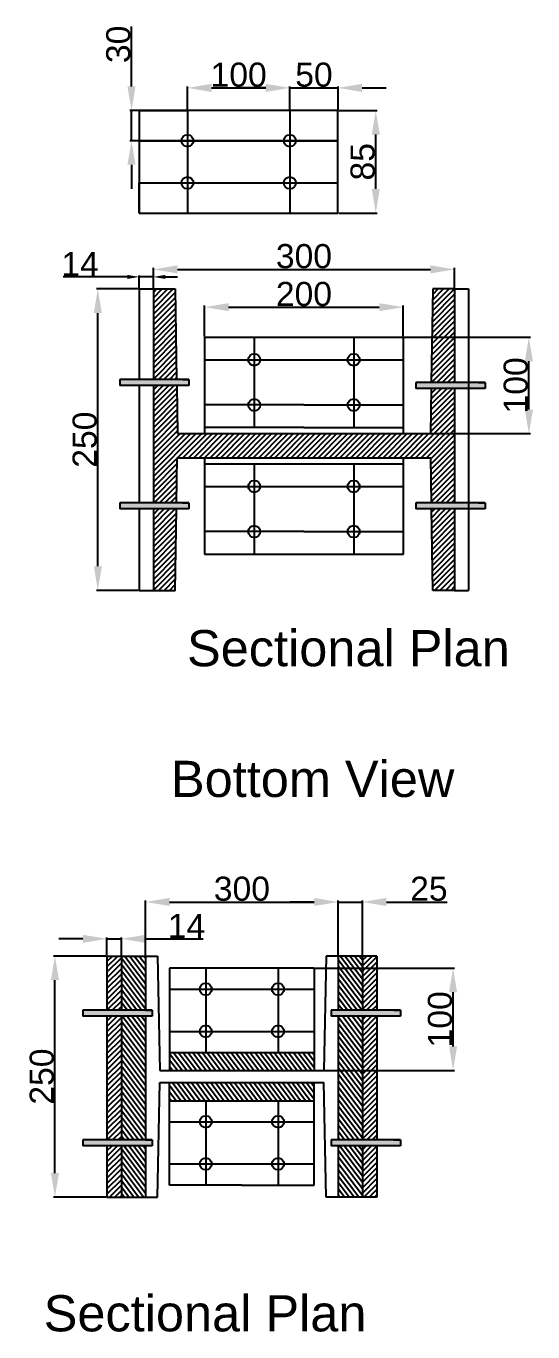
# Model space of a CAD drawing. Header units: millimetres. Extents: x 494 to 1959, y 251 to 1334.
# Drawn here: x 1538 to 1959, y 251 to 1334 of the extents above; entities that cross this region are included whole.
import ezdxf

# ---------------------------------------------------------------- set-up
doc = ezdxf.new("R2010")
doc.units = ezdxf.units.MM
doc.styles.get("Standard").update_dxf_attribs({"font": 'arial.ttf'})
doc.dimstyles.new('ISO-25', dxfattribs={"dimtxt": 2.5, "dimasz": 2.5, "dimexe": 1.25, "dimexo": 0.625, "dimtad": 1, "dimtxsty": 'Standard', "dimcen": 2.5, "dimadec": 0, "dimazin": 0, "dimtfac": 1, "dimtmove": 0, "dimatfit": 3, "dimfxl": 1, "dimarcsym": 0})
pattern_1 = [(45, (-994.0564, -869.1528), (-2.245064, 2.245064), [])]
pattern_2 = [(127, (-994.0564, -869.1528), (-2.5356677, -1.9107627), [])]

# ---------------------------------------------------------------- blocks, each defined once
blk = doc.blocks.new('*D79')
at = {"color": 0, "lineweight": -2, "transparency": 16777216}
for p, q in [((1672.2, 1264.8), (1672.2, 1284.2)), ((1692.2, 1283), (1737.2, 1283)), ((1757.2, 1264.8), (1757.2, 1284.2))]:
    blk.add_line(p, q, dxfattribs=at)
at = {"color": 0, "transparency": 16777216}
for points in [[(1692.2, 1286.3), (1692.2, 1279.6), (1672.2, 1283)], [(1737.2, 1286.3), (1737.2, 1279.6), (1757.2, 1283)]]:
    blk.add_solid(points, dxfattribs=at)
at = {"layer": 'Defpoints', "color": 0, "transparency": 16777216}
for p in [(1757.2, 1283), (1672.2, 1264.2), (1757.2, 1264.2)]:
    blk.add_point(p, dxfattribs=at)
at = {"color": 0, "transparency": 16777216, "insert": (1714.7, 1293.8), "char_height": 20, "attachment_point": 5}
blk.add_mtext('100', dxfattribs=at)
blk = doc.blocks.new('*D80')
at = {"color": 0, "lineweight": -2, "transparency": 16777216}
for p, q in [((1737.2, 1283), (1717.2, 1283)), ((1757.2, 1264.8), (1757.2, 1284.2)), ((1757.2, 1283), (1797.2, 1283)), ((1797.2, 1264.8), (1797.2, 1284.2)), ((1817.2, 1283), (1837.2, 1283))]:
    blk.add_line(p, q, dxfattribs=at)
at = {"color": 0, "transparency": 16777216}
for points in [[(1737.2, 1286.3), (1737.2, 1279.6), (1757.2, 1283)], [(1817.2, 1286.3), (1817.2, 1279.6), (1797.2, 1283)]]:
    blk.add_solid(points, dxfattribs=at)
at = {"layer": 'Defpoints', "color": 0, "transparency": 16777216}
for p in [(1797.2, 1283), (1757.2, 1264.2), (1797.2, 1264.2)]:
    blk.add_point(p, dxfattribs=at)
at = {"color": 0, "transparency": 16777216, "insert": (1777.2, 1293.8), "char_height": 20, "attachment_point": 5}
blk.add_mtext('50', dxfattribs=at)
blk = doc.blocks.new('*D81')
at = {"color": 0, "lineweight": -2, "transparency": 16777216}
for p, q in [((1625.8, 1284.2), (1625.8, 1334)), ((1796.5, 1264.2), (1624.5, 1264.2)), ((1625.8, 1239.2), (1625.8, 1264.2)), ((1796.5, 1239.2), (1624.5, 1239.2)), ((1625.8, 1219.2), (1625.8, 1199.2))]:
    blk.add_line(p, q, dxfattribs=at)
at = {"color": 0, "transparency": 16777216}
for points in [[(1622.4, 1284.2), (1629.1, 1284.2), (1625.8, 1264.2)], [(1622.4, 1219.2), (1629.1, 1219.2), (1625.8, 1239.2)]]:
    blk.add_solid(points, dxfattribs=at)
at = {"layer": 'Defpoints', "color": 0, "transparency": 16777216}
for p in [(1625.8, 1264.2), (1797.2, 1264.2), (1797.2, 1239.2)]:
    blk.add_point(p, dxfattribs=at)
at = {"color": 0, "transparency": 16777216, "insert": (1614.9, 1319.1), "char_height": 20, "attachment_point": 5, "rotation": 90}
blk.add_mtext('30', dxfattribs=at)
blk = doc.blocks.new('*D82')
at = {"color": 0, "lineweight": -2, "transparency": 16777216}
for p, q in [((1797.8, 1264.2), (1829.8, 1264.2)), ((1828.5, 1199.2), (1828.5, 1244.2)), ((1797.8, 1179.2), (1829.8, 1179.2))]:
    blk.add_line(p, q, dxfattribs=at)
at = {"color": 0, "transparency": 16777216}
for points in [[(1825.2, 1244.2), (1831.9, 1244.2), (1828.5, 1264.2)], [(1825.2, 1199.2), (1831.9, 1199.2), (1828.5, 1179.2)]]:
    blk.add_solid(points, dxfattribs=at)
at = {"layer": 'Defpoints', "color": 0, "transparency": 16777216}
for p in [(1797.2, 1264.2), (1828.5, 1264.2), (1797.2, 1179.2)]:
    blk.add_point(p, dxfattribs=at)
at = {"color": 0, "transparency": 16777216, "insert": (1817.7, 1221.7), "char_height": 20, "attachment_point": 5, "rotation": 90}
blk.add_mtext('85', dxfattribs=at)
blk = doc.blocks.new('*D83')
at = {"color": 0, "lineweight": -2, "transparency": 16777216}
for p, q in [((1604.8, 562.9), (1561, 562.9)), ((1562.2, 382.9), (1562.2, 542.9)), ((1604.8, 362.9), (1561, 362.9))]:
    blk.add_line(p, q, dxfattribs=at)
at = {"color": 0, "transparency": 16777216}
for points in [[(1558.9, 542.9), (1565.6, 542.9), (1562.2, 562.9)], [(1558.9, 382.9), (1565.6, 382.9), (1562.2, 362.9)]]:
    blk.add_solid(points, dxfattribs=at)
at = {"layer": 'Defpoints', "color": 0, "transparency": 16777216}
for p in [(1562.2, 562.9), (1605.4, 562.9), (1605.4, 362.9)]:
    blk.add_point(p, dxfattribs=at)
at = {"color": 0, "transparency": 16777216, "insert": (1551.4, 462.9), "char_height": 20, "attachment_point": 5, "rotation": 90}
blk.add_mtext('250', dxfattribs=at)
blk = doc.blocks.new('*D84')
at = {"color": 0, "lineweight": -2, "transparency": 16777216}
for p, q in [((1585.4, 577.2), (1565.4, 577.2)), ((1605.4, 563.5), (1605.4, 578.4)), ((1605.4, 577.2), (1617.4, 577.2)), ((1617.4, 563.5), (1617.4, 578.4)), ((1637.4, 577.2), (1685.3, 577.2))]:
    blk.add_line(p, q, dxfattribs=at)
at = {"color": 0, "transparency": 16777216}
for points in [[(1585.4, 580.5), (1585.4, 573.8), (1605.4, 577.2)], [(1637.4, 580.5), (1637.4, 573.8), (1617.4, 577.2)]]:
    blk.add_solid(points, dxfattribs=at)
at = {"layer": 'Defpoints', "color": 0, "transparency": 16777216}
for p in [(1617.4, 577.2), (1605.4, 562.9), (1617.4, 562.9)]:
    blk.add_point(p, dxfattribs=at)
at = {"color": 0, "transparency": 16777216, "insert": (1671.4, 587.8), "char_height": 20, "attachment_point": 5}
blk.add_mtext('14', dxfattribs=at)
blk = doc.blocks.new('*D85')
at = {"color": 0, "lineweight": -2, "transparency": 16777216}
for p, q in [((1637.4, 563.5), (1637.4, 609)), ((1657.4, 607.7), (1777.4, 607.7)), ((1797.4, 563.5), (1797.4, 609))]:
    blk.add_line(p, q, dxfattribs=at)
at = {"color": 0, "transparency": 16777216}
for points in [[(1657.4, 611.1), (1657.4, 604.4), (1637.4, 607.7)], [(1777.4, 611.1), (1777.4, 604.4), (1797.4, 607.7)]]:
    blk.add_solid(points, dxfattribs=at)
at = {"layer": 'Defpoints', "color": 0, "transparency": 16777216}
for p in [(1797.4, 607.7), (1637.4, 562.9), (1797.4, 562.9)]:
    blk.add_point(p, dxfattribs=at)
at = {"color": 0, "transparency": 16777216, "insert": (1717.4, 618.6), "char_height": 20, "attachment_point": 5}
blk.add_mtext('300', dxfattribs=at)
blk = doc.blocks.new('*D86')
at = {"color": 0, "lineweight": -2, "transparency": 16777216}
for p, q in [((1777.4, 607.7), (1757.4, 607.7)), ((1797.4, 563.5), (1797.4, 609)), ((1797.4, 607.7), (1817.4, 607.7)), ((1817.4, 563.5), (1817.4, 609)), ((1837.4, 607.7), (1887.8, 607.7))]:
    blk.add_line(p, q, dxfattribs=at)
at = {"color": 0, "transparency": 16777216}
for points in [[(1777.4, 611.1), (1777.4, 604.4), (1797.4, 607.7)], [(1837.4, 611.1), (1837.4, 604.4), (1817.4, 607.7)]]:
    blk.add_solid(points, dxfattribs=at)
at = {"layer": 'Defpoints', "color": 0, "transparency": 16777216}
for p in [(1817.4, 607.7), (1797.4, 562.9), (1817.4, 562.9)]:
    blk.add_point(p, dxfattribs=at)
at = {"color": 0, "transparency": 16777216, "insert": (1872.6, 618.6), "char_height": 20, "attachment_point": 5}
blk.add_mtext('25', dxfattribs=at)
blk = doc.blocks.new('*D87')
at = {"color": 0, "lineweight": -2, "transparency": 16777216}
for p, q in [((1778, 552.9), (1894, 552.9)), ((1892.7, 487.9), (1892.7, 532.9)), ((1778, 467.9), (1894, 467.9))]:
    blk.add_line(p, q, dxfattribs=at)
at = {"color": 0, "transparency": 16777216}
for points in [[(1889.4, 532.9), (1896, 532.9), (1892.7, 552.9)], [(1889.4, 487.9), (1896, 487.9), (1892.7, 467.9)]]:
    blk.add_solid(points, dxfattribs=at)
at = {"layer": 'Defpoints', "color": 0, "transparency": 16777216}
for p in [(1777.4, 552.9), (1892.7, 552.9), (1777.4, 467.9)]:
    blk.add_point(p, dxfattribs=at)
at = {"color": 0, "transparency": 16777216, "insert": (1881.9, 510.4), "char_height": 20, "attachment_point": 5, "rotation": 90}
blk.add_mtext('100', dxfattribs=at)
blk = doc.blocks.new('*D88')
at = {"color": 0, "lineweight": -2, "transparency": 16777216}
for p, q in [((1631.6, 1116.2), (1596.6, 1116.2)), ((1597.8, 886.2), (1597.8, 1096.2)), ((1631.6, 866.2), (1596.6, 866.2))]:
    blk.add_line(p, q, dxfattribs=at)
at = {"color": 0, "transparency": 16777216}
for points in [[(1594.5, 1096.2), (1601.2, 1096.2), (1597.8, 1116.2)], [(1594.5, 886.2), (1601.2, 886.2), (1597.8, 866.2)]]:
    blk.add_solid(points, dxfattribs=at)
at = {"layer": 'Defpoints', "color": 0, "transparency": 16777216}
for p in [(1597.8, 1116.2), (1632.2, 1116.2), (1632.2, 866.2)]:
    blk.add_point(p, dxfattribs=at)
at = {"color": 0, "transparency": 16777216, "insert": (1587, 991.2), "char_height": 20, "attachment_point": 5, "rotation": 90}
blk.add_mtext('250', dxfattribs=at)
blk = doc.blocks.new('*D89')
at = {"color": 0, "lineweight": -2, "transparency": 16777216}
for p, q in [((1632.2, 1116.8), (1632.2, 1127.5)), ((1643.9, 1116.8), (1643.9, 1127.5)), ((1622.2, 1126.2), (1569.1, 1126.2)), ((1643.9, 1126.2), (1632.2, 1126.2)), ((1653.9, 1126.2), (1663.9, 1126.2))]:
    blk.add_line(p, q, dxfattribs=at)
at = {"color": 0, "transparency": 16777216}
for points in [[(1622.2, 1127.9), (1622.2, 1124.5), (1632.2, 1126.2)], [(1653.9, 1127.9), (1653.9, 1124.5), (1643.9, 1126.2)]]:
    blk.add_solid(points, dxfattribs=at)
at = {"layer": 'Defpoints', "color": 0, "transparency": 16777216}
for p in [(1632.2, 1116.2), (1643.9, 1126.2), (1643.9, 1116.2)]:
    blk.add_point(p, dxfattribs=at)
at = {"color": 0, "transparency": 16777216, "insert": (1583.1, 1136.9), "char_height": 20, "attachment_point": 5}
blk.add_mtext('14', dxfattribs=at)
blk = doc.blocks.new('*D90')
at = {"color": 0, "lineweight": -2, "transparency": 16777216}
for p, q in [((1643.9, 1116.8), (1643.9, 1133.7)), ((1663.9, 1132.4), (1873.9, 1132.4)), ((1893.9, 1116.8), (1893.9, 1133.7))]:
    blk.add_line(p, q, dxfattribs=at)
at = {"color": 0, "transparency": 16777216}
for points in [[(1663.9, 1135.8), (1663.9, 1129.1), (1643.9, 1132.4)], [(1873.9, 1135.8), (1873.9, 1129.1), (1893.9, 1132.4)]]:
    blk.add_solid(points, dxfattribs=at)
at = {"layer": 'Defpoints', "color": 0, "transparency": 16777216}
for p in [(1893.9, 1132.4), (1643.9, 1116.2), (1893.9, 1116.2)]:
    blk.add_point(p, dxfattribs=at)
at = {"color": 0, "transparency": 16777216, "insert": (1768.9, 1143.3), "char_height": 20, "attachment_point": 5}
blk.add_mtext('300', dxfattribs=at)
blk = doc.blocks.new('*D91')
at = {"color": 0, "lineweight": -2, "transparency": 16777216}
for p, q in [((1686.4, 1076.8), (1686.4, 1102.4)), ((1706.4, 1101.1), (1831.4, 1101.1)), ((1851.4, 1076.8), (1851.4, 1102.4))]:
    blk.add_line(p, q, dxfattribs=at)
at = {"color": 0, "transparency": 16777216}
for points in [[(1706.4, 1104.4), (1706.4, 1097.8), (1686.4, 1101.1)], [(1831.4, 1104.4), (1831.4, 1097.8), (1851.4, 1101.1)]]:
    blk.add_solid(points, dxfattribs=at)
at = {"layer": 'Defpoints', "color": 0, "transparency": 16777216}
for p in [(1851.4, 1101.1), (1686.4, 1076.2), (1851.4, 1076.2)]:
    blk.add_point(p, dxfattribs=at)
at = {"color": 0, "transparency": 16777216, "insert": (1768.9, 1111.9), "char_height": 20, "attachment_point": 5}
blk.add_mtext('200', dxfattribs=at)
blk = doc.blocks.new('*D92')
at = {"color": 0, "lineweight": -2, "transparency": 16777216}
for p, q in [((1852.1, 1076.2), (1956.9, 1076.2)), ((1955.6, 1016.2), (1955.6, 1056.2)), ((1852.1, 996.2), (1956.9, 996.2))]:
    blk.add_line(p, q, dxfattribs=at)
at = {"color": 0, "transparency": 16777216}
for points in [[(1952.3, 1056.2), (1959, 1056.2), (1955.6, 1076.2)], [(1952.3, 1016.2), (1959, 1016.2), (1955.6, 996.2)]]:
    blk.add_solid(points, dxfattribs=at)
at = {"layer": 'Defpoints', "color": 0, "transparency": 16777216}
for p in [(1851.4, 1076.2), (1955.6, 1076.2), (1851.4, 996.2)]:
    blk.add_point(p, dxfattribs=at)
at = {"color": 0, "transparency": 16777216, "insert": (1944.8, 1036.2), "char_height": 20, "attachment_point": 5, "rotation": 90}
blk.add_mtext('100', dxfattribs=at)

msp = doc.modelspace()

# ---------------------------------------------------------------- hatches: boundary and pattern name
h = msp.add_hatch()
h.set_pattern_fill('ANSI31', color=256)
h.set_pattern_definition(pattern_1)
h.paths.add_polyline_path([(1643.931, 1041.21), (1663.181, 1041.21), (1661.931, 1116.21), (1643.931, 1116.21)])
h.paths.add_polyline_path([(1874.639, 1038.71), (1893.931, 1038.71), (1893.931, 1116.21), (1875.931, 1116.21)])
h.paths.add_polyline_path([(1893.931, 933.71), (1874.806, 933.71), (1875.931, 866.21), (1893.931, 866.21)])
h.paths.add_polyline_path([(1643.931, 938.71), (1663.139, 938.71), (1663.764, 976.21), (1874.098, 976.21), (1874.723, 938.71), (1893.931, 938.71), (1893.931, 1033.71), (1874.556, 1033.71), (1873.931, 996.21), (1663.931, 996.21), (1663.264, 1036.21), (1643.931, 1036.21)])
h.paths.add_polyline_path([(1663.056, 933.71), (1643.931, 933.71), (1643.931, 866.21), (1661.931, 866.21)])
h = msp.add_hatch(color=256)
h.dxf.hatch_style = 1
h.paths.add_polyline_path([(1642.857, 517.919), (1585.384, 517.919), (1585.384, 512.919), (1642.857, 512.919)])
h.paths.add_polyline_path([(1849.106, 517.919), (1791.632, 517.919), (1791.632, 512.919), (1849.106, 512.919)])
h.paths.add_polyline_path([(1849.106, 410.419), (1791.632, 410.419), (1791.632, 405.419), (1849.106, 405.419)])
h.paths.add_polyline_path([(1642.857, 410.419), (1637.384, 410.419), (1585.384, 410.419), (1585.384, 405.419), (1642.857, 405.419)])
h.paths.add_polyline_path([(1673.442, 1041.21), (1667.969, 1041.21), (1615.969, 1041.21), (1615.969, 1036.21), (1673.442, 1036.21)])
h.paths.add_polyline_path([(1673.442, 938.71), (1667.969, 938.71), (1615.969, 938.71), (1615.969, 933.71), (1673.442, 933.71)])
h.paths.add_polyline_path([(1905.631, 938.71), (1861.795, 938.71), (1861.795, 933.71), (1905.631, 933.71)])
h.paths.add_polyline_path([(1919.269, 938.71), (1905.631, 938.71), (1905.631, 933.71), (1919.269, 933.71)])
h.paths.add_polyline_path([(1919.269, 1038.71), (1913.795, 1038.71), (1905.631, 1038.71), (1905.631, 1033.71), (1919.269, 1033.71)])
h.paths.add_polyline_path([(1905.631, 1038.71), (1861.795, 1038.71), (1861.795, 1033.71), (1905.631, 1033.71)])
h = msp.add_hatch()
h.set_pattern_fill('ANSI31', color=256)
h.set_pattern_definition(pattern_1)
h.paths.add_polyline_path([(1605.384, 517.919), (1617.384, 517.919), (1617.384, 562.919), (1605.384, 562.919)])
h.paths.add_polyline_path([(1617.384, 405.419), (1605.384, 405.419), (1605.384, 362.919), (1617.384, 362.919)])
h.paths.add_polyline_path([(1605.384, 410.419), (1617.384, 410.419), (1617.384, 512.919), (1605.384, 512.919)])
h.paths.add_polyline_path([(1829.384, 405.419), (1817.384, 405.419), (1817.384, 362.919), (1829.384, 362.919)])
h.paths.add_polyline_path([(1829.384, 512.919), (1817.384, 512.919), (1817.384, 410.419), (1829.384, 410.419)])
h.paths.add_polyline_path([(1817.384, 517.919), (1829.384, 517.919), (1829.384, 562.919), (1817.384, 562.919)])
h = msp.add_hatch()
h.set_pattern_fill('ANSI31', color=256, angle=82)
h.set_pattern_definition(pattern_2)
h.paths.add_polyline_path([(1617.384, 517.919), (1637.384, 517.919), (1637.384, 562.919), (1617.384, 562.919)])
h.paths.add_polyline_path([(1617.384, 410.419), (1637.384, 410.419), (1637.384, 512.919), (1617.384, 512.919)])
h.paths.add_polyline_path([(1637.384, 405.419), (1617.384, 405.419), (1617.384, 362.919), (1637.384, 362.919)])
h.paths.add_polyline_path([(1817.384, 405.419), (1797.384, 405.419), (1797.384, 362.919), (1817.384, 362.919)])
h.paths.add_polyline_path([(1797.384, 517.919), (1817.384, 517.919), (1817.384, 562.919), (1797.384, 562.919)])
h.paths.add_polyline_path([(1817.384, 512.919), (1797.384, 512.919), (1797.384, 410.419), (1817.384, 410.419)])
h = msp.add_hatch()
h.set_pattern_fill('ANSI31', color=256, angle=82)
h.set_pattern_definition(pattern_2)
h.paths.add_polyline_path([(1657.384, 457.919), (1657.384, 442.919), (1777.384, 442.919), (1777.384, 457.919)])
h.paths.add_polyline_path([(1657.384, 482.919), (1657.384, 467.919), (1777.384, 467.919), (1777.384, 482.919)])

# ---------------------------------------------------------------- linework, layer by layer
for p, q in [((1797.156, 1264.165), (1632.156, 1264.165)), ((1632.156, 1264.165), (1632.156, 1179.165)), ((1632.156, 1264.165), (1672.156, 1264.165)), ((1632.156, 1264.165), (1632.156, 1239.165)), ((1672.156, 1264.165), (1672.156, 1179.165)), ((1797.156, 1264.165), (1757.156, 1264.165)), ((1757.156, 1264.165), (1757.156, 1179.165)), ((1797.156, 1179.165), (1797.156, 1264.165)), ((1632.156, 1239.165), (1797.156, 1239.165)), ((1632.156, 1179.165), (1632.156, 1204.165)), ((1632.156, 1204.165), (1797.156, 1204.165)), ((1632.156, 1179.165), (1797.156, 1179.165)), ((1632.231, 1116.21), (1632.231, 1041.21)), ((1632.231, 1116.21), (1643.931, 1116.21)), ((1643.931, 1116.21), (1643.931, 1041.21)), ((1643.931, 1116.21), (1661.931, 1116.21)), ((1661.931, 1116.21), (1663.181, 1041.21)), ((1875.931, 1116.21), (1874.639, 1038.71)), ((1893.931, 1116.21), (1875.931, 1116.21)), ((1893.931, 1116.21), (1893.931, 1038.71)), ((1893.931, 1116.21), (1905.631, 1116.21)), ((1905.631, 1116.21), (1905.631, 866.21)), ((1686.431, 1076.21), (1851.431, 1076.21)), ((1686.431, 1076.21), (1686.431, 1001.21)), ((1727.681, 1076.21), (1727.681, 1001.21)), ((1810.181, 1076.21), (1810.181, 1001.21)), ((1851.431, 996.21), (1851.431, 1076.21)), ((1686.431, 1057.46), (1851.431, 1057.46)), ((1673.442, 1041.21), (1615.969, 1041.21)), ((1635.969, 1041.21), (1615.969, 1041.21)), ((1615.969, 1041.21), (1615.969, 1036.21)), ((1667.969, 1041.21), (1673.442, 1041.21)), ((1673.442, 1041.21), (1673.442, 1036.21)), ((1673.442, 1036.21), (1615.969, 1036.21)), ((1632.231, 1036.21), (1632.231, 938.71)), ((1643.931, 1036.21), (1643.931, 938.71)), ((1663.264, 1036.21), (1663.931, 996.21)), ((1919.269, 1038.71), (1861.795, 1038.71)), ((1881.795, 1038.71), (1861.795, 1038.71)), ((1861.795, 1038.71), (1861.795, 1033.71)), ((1919.269, 1033.71), (1861.795, 1033.71)), ((1874.556, 1033.71), (1873.931, 996.21)), ((1893.931, 1033.71), (1893.931, 938.71)), ((1913.795, 1038.71), (1919.269, 1038.71)), ((1919.269, 1038.71), (1919.269, 1033.71)), ((1768.931, 1019.96), (1686.431, 1019.96)), ((1768.931, 1019.96), (1851.431, 1019.96)), ((1768.931, 1001.21), (1686.431, 1001.21)), ((1686.431, 1001.21), (1686.431, 996.21)), ((1768.931, 1001.21), (1851.431, 1001.21)), ((1663.931, 996.21), (1873.931, 996.21)), ((1663.139, 938.71), (1663.764, 976.21)), ((1663.764, 976.21), (1874.098, 976.21)), ((1686.431, 976.21), (1686.431, 896.21)), ((1851.431, 896.21), (1851.431, 976.21)), ((1874.723, 938.71), (1874.098, 976.21)), ((1686.431, 971.21), (1851.431, 971.21)), ((1727.681, 971.21), (1727.681, 896.21)), ((1810.181, 971.21), (1810.181, 896.21)), ((1686.431, 952.46), (1851.431, 952.46)), ((1673.442, 938.71), (1615.969, 938.71)), ((1635.969, 938.71), (1615.969, 938.71)), ((1615.969, 938.71), (1615.969, 933.71)), ((1673.442, 933.71), (1615.969, 933.71)), ((1632.231, 933.71), (1632.231, 866.21)), ((1643.931, 933.71), (1643.931, 866.21)), ((1661.931, 866.21), (1663.056, 933.71)), ((1667.969, 938.71), (1673.442, 938.71)), ((1673.442, 938.71), (1673.442, 933.71)), ((1919.269, 938.71), (1861.795, 938.71)), ((1881.795, 938.71), (1861.795, 938.71)), ((1861.795, 938.71), (1861.795, 933.71)), ((1919.269, 933.71), (1861.795, 933.71)), ((1875.931, 866.21), (1874.806, 933.71)), ((1893.931, 933.71), (1893.931, 866.21)), ((1913.795, 938.71), (1919.269, 938.71)), ((1919.269, 938.71), (1919.269, 933.71)), ((1768.931, 914.96), (1686.431, 914.96)), ((1768.931, 914.96), (1851.431, 914.96)), ((1686.431, 896.21), (1851.431, 896.21)), ((1632.231, 866.21), (1643.931, 866.21)), ((1643.931, 866.21), (1661.931, 866.21)), ((1893.931, 866.21), (1875.931, 866.21)), ((1893.931, 866.21), (1905.631, 866.21)), ((1605.384, 562.919), (1605.384, 517.919)), ((1605.384, 562.919), (1617.384, 562.919)), ((1617.384, 562.919), (1617.384, 517.919)), ((1617.384, 562.919), (1637.384, 562.919)), ((1637.384, 562.919), (1637.384, 517.919)), ((1637.384, 562.919), (1647.384, 562.919)), ((1647.384, 562.919), (1649.384, 467.919)), ((1777.384, 552.919), (1657.384, 552.919)), ((1657.384, 552.919), (1657.384, 467.919)), ((1687.384, 552.919), (1687.384, 482.919)), ((1747.384, 552.919), (1747.384, 482.919)), ((1777.384, 552.919), (1777.384, 467.919)), ((1787.384, 562.919), (1785.384, 467.919)), ((1797.384, 562.919), (1787.384, 562.919)), ((1797.384, 562.919), (1797.384, 517.919)), ((1817.384, 562.919), (1797.384, 562.919)), ((1817.384, 562.919), (1817.384, 517.919)), ((1829.384, 562.919), (1817.384, 562.919)), ((1829.384, 562.919), (1829.384, 517.919)), ((1657.384, 535.419), (1777.384, 535.419)), ((1642.857, 517.919), (1585.384, 517.919)), ((1605.384, 517.919), (1585.384, 517.919)), ((1585.384, 517.919), (1585.384, 512.919)), ((1642.857, 512.919), (1585.384, 512.919)), ((1605.384, 512.919), (1605.384, 410.419)), ((1617.384, 512.919), (1617.384, 410.419)), ((1637.384, 517.919), (1642.857, 517.919)), ((1637.384, 512.919), (1637.384, 410.419)), ((1642.857, 517.919), (1642.857, 512.919)), ((1849.106, 517.919), (1791.632, 517.919)), ((1811.632, 517.919), (1791.632, 517.919)), ((1791.632, 517.919), (1791.632, 512.919)), ((1849.106, 512.919), (1791.632, 512.919)), ((1797.384, 512.919), (1797.384, 410.419)), ((1817.384, 512.919), (1817.384, 410.419)), ((1829.384, 512.919), (1829.384, 410.419)), ((1843.632, 517.919), (1849.106, 517.919)), ((1849.106, 517.919), (1849.106, 512.919)), ((1657.384, 500.419), (1777.384, 500.419)), ((1657.384, 482.919), (1777.384, 482.919)), ((1649.384, 467.919), (1785.384, 467.919)), ((1647.384, 362.919), (1649.384, 457.919)), ((1649.384, 457.919), (1785.384, 457.919)), ((1657.384, 372.919), (1657.384, 457.919)), ((1777.384, 372.919), (1777.384, 457.919)), ((1787.384, 362.919), (1785.384, 457.919)), ((1657.384, 442.919), (1777.384, 442.919)), ((1687.384, 442.919), (1687.384, 372.919)), ((1747.384, 442.919), (1747.384, 372.919)), ((1657.384, 425.419), (1777.384, 425.419)), ((1642.857, 410.419), (1585.384, 410.419)), ((1605.384, 410.419), (1585.384, 410.419)), ((1585.384, 410.419), (1585.384, 405.419)), ((1642.857, 405.419), (1585.384, 405.419)), ((1605.384, 405.419), (1605.384, 362.919)), ((1617.384, 405.419), (1617.384, 362.919)), ((1637.384, 410.419), (1642.857, 410.419)), ((1637.384, 405.419), (1637.384, 362.919)), ((1642.857, 410.419), (1642.857, 405.419)), ((1849.106, 410.419), (1791.632, 410.419)), ((1811.632, 410.419), (1791.632, 410.419)), ((1791.632, 410.419), (1791.632, 405.419)), ((1849.106, 405.419), (1791.632, 405.419)), ((1797.384, 405.419), (1797.384, 362.919)), ((1817.384, 405.419), (1817.384, 362.919)), ((1829.384, 405.419), (1829.384, 362.919)), ((1843.632, 410.419), (1849.106, 410.419)), ((1849.106, 410.419), (1849.106, 405.419)), ((1657.384, 390.419), (1777.384, 390.419)), ((1717.384, 372.919), (1657.384, 372.919)), ((1717.384, 372.919), (1777.384, 372.919)), ((1605.384, 362.919), (1617.384, 362.919)), ((1617.384, 362.919), (1637.384, 362.919)), ((1637.384, 362.919), (1647.384, 362.919)), ((1797.384, 362.919), (1787.384, 362.919)), ((1817.384, 362.919), (1797.384, 362.919)), ((1829.384, 362.919), (1817.384, 362.919))]:
    msp.add_line(p, q)
for centre in [(1672.156, 1239.165), (1757.156, 1239.165), (1672.156, 1204.165), (1757.156, 1204.165), (1727.681, 1057.46), (1810.181, 1057.46), (1727.681, 1019.96), (1810.181, 1019.96), (1727.681, 952.46), (1810.181, 952.46), (1727.681, 914.96), (1810.181, 914.96), (1687.384, 535.419), (1747.384, 535.419), (1687.384, 500.419), (1747.384, 500.419), (1687.384, 425.419), (1747.384, 425.419), (1687.384, 390.419), (1747.384, 390.419)]:
    msp.add_circle(centre, 5)

# ---------------------------------------------------------------- texts
at = {"char_height": 30, "attachment_point": 1}
for s, width, insert in [('Sectional Plan', 305.52971, (1671.867, 833.269)), ('Bottom View', 284.58999, (1658.541, 724.826)), ('Sectional Plan', 305.52971, (1552.891, 281.566))]:
    msp.add_mtext_dynamic_manual_height_columns(s, width=width, gutter_width=12.5, heights=[0], dxfattribs=dict(at, insert=insert))

# ---------------------------------------------------------------- dimensions: what is measured, and where the dimension line sits
dim = msp.add_linear_dim(base=(1625.767, 1264.165), p1=(1797.156, 1239.165), p2=(1797.156, 1264.165), angle=90, text='30', dimstyle='ISO-25', override={"dimtxt": 20, "dimasz": 20})
dim.commit()
dim.dimension.update_dxf_attribs({"geometry": '*D81', "text_midpoint": (1625.767, 1319.074), "dimtype": 160})
for base, p1, p2, text, picture, middle in [((1757.156, 1282.954), (1672.156, 1264.165), (1757.156, 1264.165), '100', '*D79', (1714.656, 1293.791)), ((1797.156, 1282.954), (1757.156, 1264.165), (1797.156, 1264.165), '50', '*D80', (1777.156, 1293.791)), ((1893.931, 1132.438), (1643.931, 1116.21), (1893.931, 1116.21), '300', '*D90', (1768.931, 1143.281)), ((1851.431, 1101.102), (1686.431, 1076.21), (1851.431, 1076.21), '200', '*D91', (1768.931, 1111.939)), ((1797.384, 607.736), (1637.384, 562.919), (1797.384, 562.919), '300', '*D85', (1717.384, 618.579)), ((1817.384, 607.736), (1797.384, 562.919), (1817.384, 562.919), '25', '*D86', (1872.579, 618.572))]:
    dim = msp.add_linear_dim(base=base, p1=p1, p2=p2, text=text, dimstyle='ISO-25', override={"dimtxt": 20, "dimasz": 20})
    dim.commit()
    dim.dimension.update_dxf_attribs({"geometry": picture, "text_midpoint": middle})
for base, p1, p2, picture, middle in [((1828.535, 1264.165), (1797.156, 1179.165), (1797.156, 1264.165), '*D82', (1817.699, 1221.665)), ((1597.831, 1116.21), (1632.231, 866.21), (1632.231, 1116.21), '*D88', (1586.995, 991.21))]:
    dim = msp.add_linear_dim(base=base, p1=p1, p2=p2, angle=90, dimstyle='ISO-25', override={"dimtxt": 20, "dimasz": 20})
    dim.commit()
    dim.dimension.update_dxf_attribs({"geometry": picture, "text_midpoint": middle})
for base, p1, p2, override, picture, middle in [((1643.931, 1126.211), (1632.231, 1116.21), (1643.931, 1116.21), {"dimtxt": 20, "dimasz": 10}, '*D89', (1583.101, 1126.211)), ((1617.384, 577.161), (1605.384, 562.919), (1617.384, 562.919), {"dimtxt": 20, "dimasz": 20}, '*D84', (1671.351, 577.161))]:
    dim = msp.add_linear_dim(base=base, p1=p1, p2=p2, text='14', dimstyle='ISO-25', override=override)
    dim.commit()
    dim.dimension.update_dxf_attribs({"geometry": picture, "text_midpoint": middle, "dimtype": 160})
for base, p1, p2, text, picture, middle in [((1955.618, 1076.21), (1851.431, 996.21), (1851.431, 1076.21), '100', '*D92', (1944.781, 1036.21)), ((1562.247, 562.919), (1605.384, 362.919), (1605.384, 562.919), '250', '*D83', (1551.41, 462.919))]:
    dim = msp.add_linear_dim(base=base, p1=p1, p2=p2, angle=90, text=text, dimstyle='ISO-25', override={"dimtxt": 20, "dimasz": 20})
    dim.commit()
    dim.dimension.update_dxf_attribs({"geometry": picture, "text_midpoint": middle})
dim = msp.add_aligned_dim(p1=(1777.384, 467.919), p2=(1777.384, 552.919), distance=-115.323, text='100', dimstyle='ISO-25', override={"dimtxt": 20, "dimasz": 20})
dim.commit()
dim.dimension.update_dxf_attribs({"geometry": '*D87', "text_midpoint": (1881.87, 510.419)})

doc.saveas('drawing.dxf')
